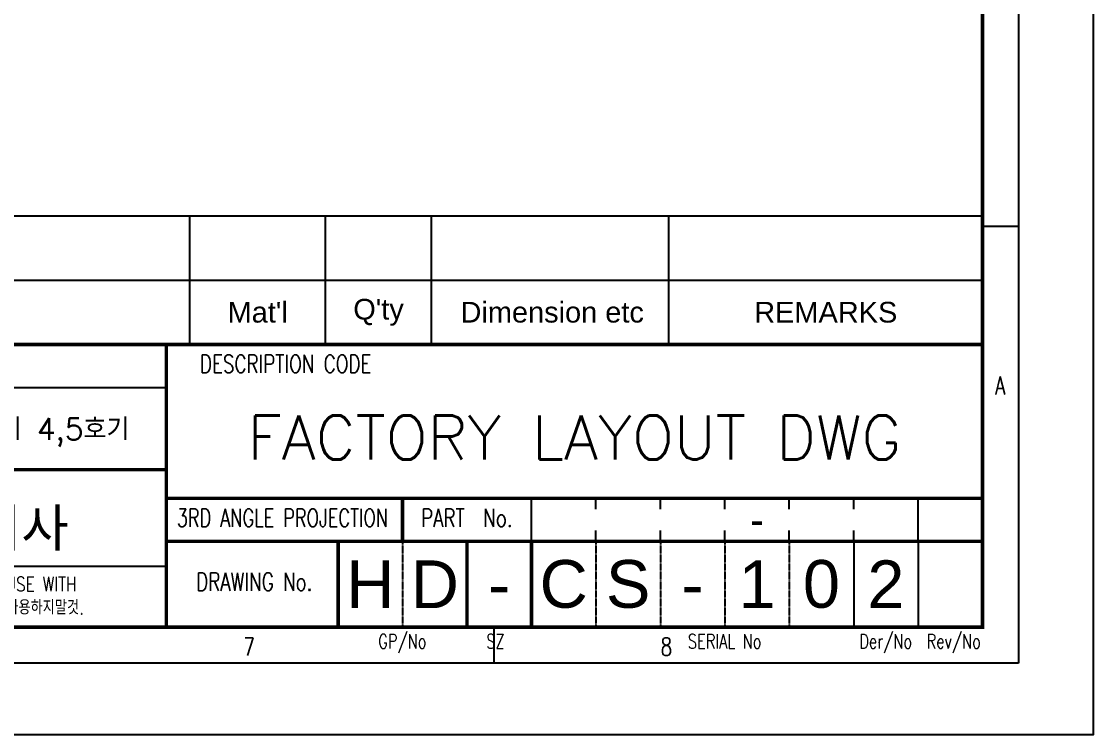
# Model space of a CAD drawing. Header units: millimetres. Extents: x -18234 to 26733, y 279 to 18488.
# Drawn here: x 20242 to 26733, y 279 to 4599 of the extents above; entities that cross this region are included whole.
import ezdxf
from ezdxf.enums import TextEntityAlignment as Align

# ---------------------------------------------------------------- set-up
doc = ezdxf.new("R2010")
doc.units = ezdxf.units.MM
for name, pattern in [('AUDIT_I_090820162220-0', [0]), ('AUDIT_I_090820162220-1', [0]), ('H10', [1.75, 1, -0.75])]:
    doc.linetypes.add(name, pattern=pattern)
doc.layers.add('A2FORM', color=111, linetype='Continuous')
doc.styles.add('H', font='')
doc.styles.add('ROMANS', font='romans')
doc.styles.get("Standard").update_dxf_attribs({"font": 'arial.ttf'})
doc.styles.add('WHG', font='txt.shx', dxfattribs={"bigfont": 'whgtxt.shx'})
doc.styles.add('배관스타일', font='romans.shx', dxfattribs={"bigfont": 'whgtxt.shx'})
doc.styles.get('H').set_extended_font_data('Dotum')

# ---------------------------------------------------------------- blocks, each defined once
blk = doc.blocks.new('새로운 블럭-hd표제란A3')
at = {"color": 5}
for p, q in [((342227, 9600), (359418, 9600)), ((349659, 8808), (349659, 9600)), ((351327, 8808), (351327, 9600)), ((352635, 8808), (352635, 9600)), ((355556, 8808), (355556, 9600)), ((342227, 8808), (359418, 8808)), ((349659, 8017), (349659, 8808)), ((351327, 8017), (351327, 8808)), ((352635, 8017), (352635, 8808)), ((355556, 8017), (355556, 8808))]:
    blk.add_line(p, q, dxfattribs=at)
at = {"layer": 'A2FORM', "color": 7}
for p, q in [((359418, 9473), (359859, 9473)), ((342227, 7488), (349368, 7488)), ((353864, 5592), (353864, 6121)), ((354657, 5989), (354657, 6121)), ((355451, 5989), (355451, 6121)), ((356244, 5989), (356244, 6121)), ((357038, 5989), (357038, 6121)), ((357831, 5989), (357831, 6121)), ((358624, 5592), (358624, 6121)), ((354657, 5592), (354657, 5724)), ((355451, 5592), (355451, 5724)), ((356244, 5592), (356244, 5724)), ((357038, 5592), (357038, 5724)), ((357831, 5592), (357831, 5724)), ((342227, 5284), (349368, 5284)), ((353401, 4534), (353401, 4093))]:
    blk.add_line(p, q, dxfattribs=at)
at = {"layer": 'A2FORM', "color": 7, "linetype": 'H10'}
for p, q in [((352277, 5592), (352277, 4534)), ((354657, 5592), (354657, 4534)), ((355451, 5592), (355451, 4534)), ((356244, 5592), (356244, 4534)), ((357038, 5592), (357038, 4534))]:
    blk.add_line(p, q, dxfattribs=at)
at = {"layer": 'A2FORM', "color": 7, "linetype": 'AUDIT_I_090820162220-1'}
blk.add_line((357831, 5592), (357831, 4534), dxfattribs=at)
at = {"layer": 'A2FORM', "color": 7, "linetype": 'AUDIT_I_090820162220-0'}
blk.add_line((358624, 5592), (358624, 4534), dxfattribs=at)
at = {"layer": 'A2FORM', "color": 7}
for points in [[(360784, 40239), (308417, 40239), (308417, 3212), (360784, 3212)], [(359859, 4093), (310842, 4093), (310842, 39358), (359859, 39358)]]:
    blk.add_lwpolyline(points, close=True, dxfattribs=at)
at = {"layer": 'A2FORM', "color": 7, "const_width": 44.1}
blk.add_lwpolyline([(311282, 38917), (359418, 38917), (359418, 4534), (311282, 4534)], close=True, dxfattribs=at)
for points in [[(311282, 8017), (359418, 8017)], [(349368, 4534), (349368, 8017)], [(342227, 6474), (349368, 6474)], [(349368, 6121), (359418, 6121)], [(352277, 5592), (352277, 6121)], [(349368, 5592), (359418, 5592)], [(351483, 5592), (351483, 4534)], [(353070, 5592), (353070, 4534)], [(353864, 5592), (353864, 4534)]]:
    blk.add_lwpolyline(points, dxfattribs=at)
at = {"attachment_point": 5}
for s, insert, char_height, width in [("Q'ty", (351981, 8412), 255.1, 3682.61), ("Mat'l", (350493, 8412), 255.1, 1668.11), ('Dimension etc', (354119, 8412), 255.07, 3682.61), ('REMARKS', (357487, 8412), 255.1, 3861.47), ('-', (356641, 5857), 367, 793.44), ('H', (351880, 5063), 588, 793.44), ('D', (352674, 5063), 588, 793.44), ('-', (353467, 5063), 588, 793.44)]:
    blk.add_mtext(s, dxfattribs=dict(at, insert=insert, char_height=char_height, width=width))
at = {"layer": 'A2FORM', "color": 7, "style": 'ROMANS', "width": 0.75}
for s, height, p in [('DESCRIPTION CODE', 220.4, (350838, 7667)), ('A', 220, (359636, 7402)), ('PART  No.', 220.4, (353068, 5771)), ('DRAWING No.', 220.4, (350451, 4984)), ('7', 220, (350390, 4184)), ('GP/No', 176.3, (352274, 4273)), ('SZ', 176.3, (353421, 4273)), ('8', 220, (355525, 4184)), ('SERIAL No', 176.3, (356242, 4273)), ('Der/No', 176.3, (358225, 4273)), ('Rev/No', 176.3, (359063, 4273))]:
    blk.add_text(s, height=height, dxfattribs=at).set_placement(p, align=Align.CENTER)
at = {"layer": 'A2FORM', "color": 7, "style": 'ROMANS', "width": 0.643636}
blk.add_text('3RD ANGLE PROJECTION', height=220.4, dxfattribs=at).set_placement((349497, 5771), (352098, 5771), align=Align.FIT)
at = {"layer": 'A2FORM', "color": 7}
for s, style, width, p in [("THIS NUMBER USE ONLY FOR MANUFACTURE. DON'T USE WITH", 'ROMANS', 0.79, (342431, 4977)), ('PART No. 이 번호는 제작을 위해서만 사용한다. 부품번호로는 사용하지말것.', 'WHG', 0.8, (342431, 4691))]:
    blk.add_text(s, height=176.32, dxfattribs=dict(at, style=style, width=width)).set_placement(p)

msp = doc.modelspace()

# ---------------------------------------------------------------- block references
at = {"xscale": 0.491755002900678, "yscale": 0.491755002900678, "zscale": 0.491755002900678}
msp.add_blockref('새로운 블럭-hd표제란A3', (-150684.813, -1300), dxfattribs=at)

# ---------------------------------------------------------------- texts
at = {"attachment_point": 5}
for s, insert, char_height, width, style in [('Pinion Shaft 고주파 H/T기 4,5호기', (19490.428, 2107.876), 131.68189, 3160.44819, '배관스타일'), ('FACTORY LAYOUT DWG', (23589.571, 2078.381), 267.68515, 4942.26467, '배관스타일'), ('{\\fHYsupB|b0|i0|c129|p18;한국NSK주식회사}', (19362.634, 1519.054), 227.88068, 3511.6091, 'H')]:
    msp.add_mtext(s, dxfattribs=dict(at, insert=insert, char_height=char_height, width=width, style=style))
at = {"char_height": 289.021, "width": 390.17879, "attachment_point": 5}
for s, insert in [('C', (23524.541, 1189.872)), ('S', (23914.72, 1189.872)), ('1', (24695.078, 1189.872)), ('0', (25085.256, 1189.872)), ('2', (25475.435, 1189.872)), ('-', (24304.899, 1189.872))]:
    msp.add_mtext(s, dxfattribs=dict(at, insert=insert))

doc.saveas('drawing.dxf')
